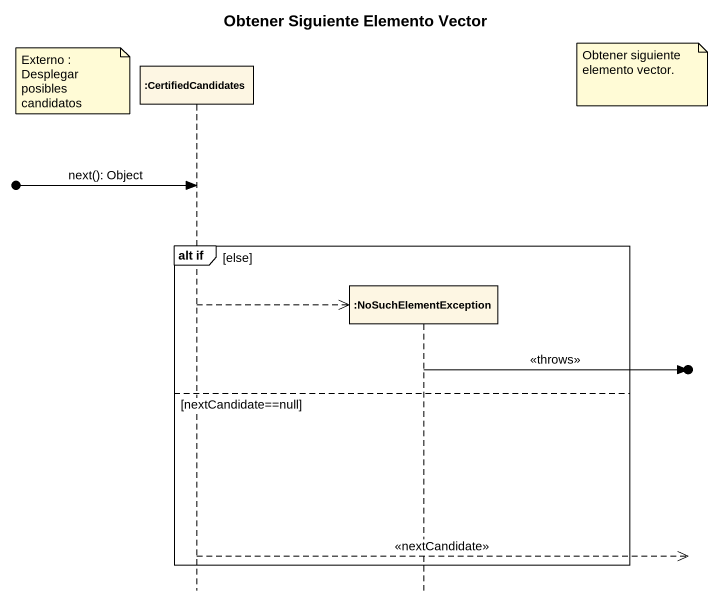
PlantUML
@startuml
title Obtener Siguiente Elemento Vector
hide footbox
participant ":CertifiedCandidates" as CertifiedCandidates
participant ":NoSuchElementException" as NoSuchElementException

note right of NoSuchElementException : Obtener siguiente elemento vector.
note left of CertifiedCandidates : Externo : Desplegar posibles candidatos
[o-> CertifiedCandidates : next(): Object
group alt if [else]
  CertifiedCandidates -->> NoSuchElementException **
  NoSuchElementException ->o] : <<throws>>
else nextCandidate==null
  CertifiedCandidates -->>o] : <<nextCandidate>>
end
@enduml
